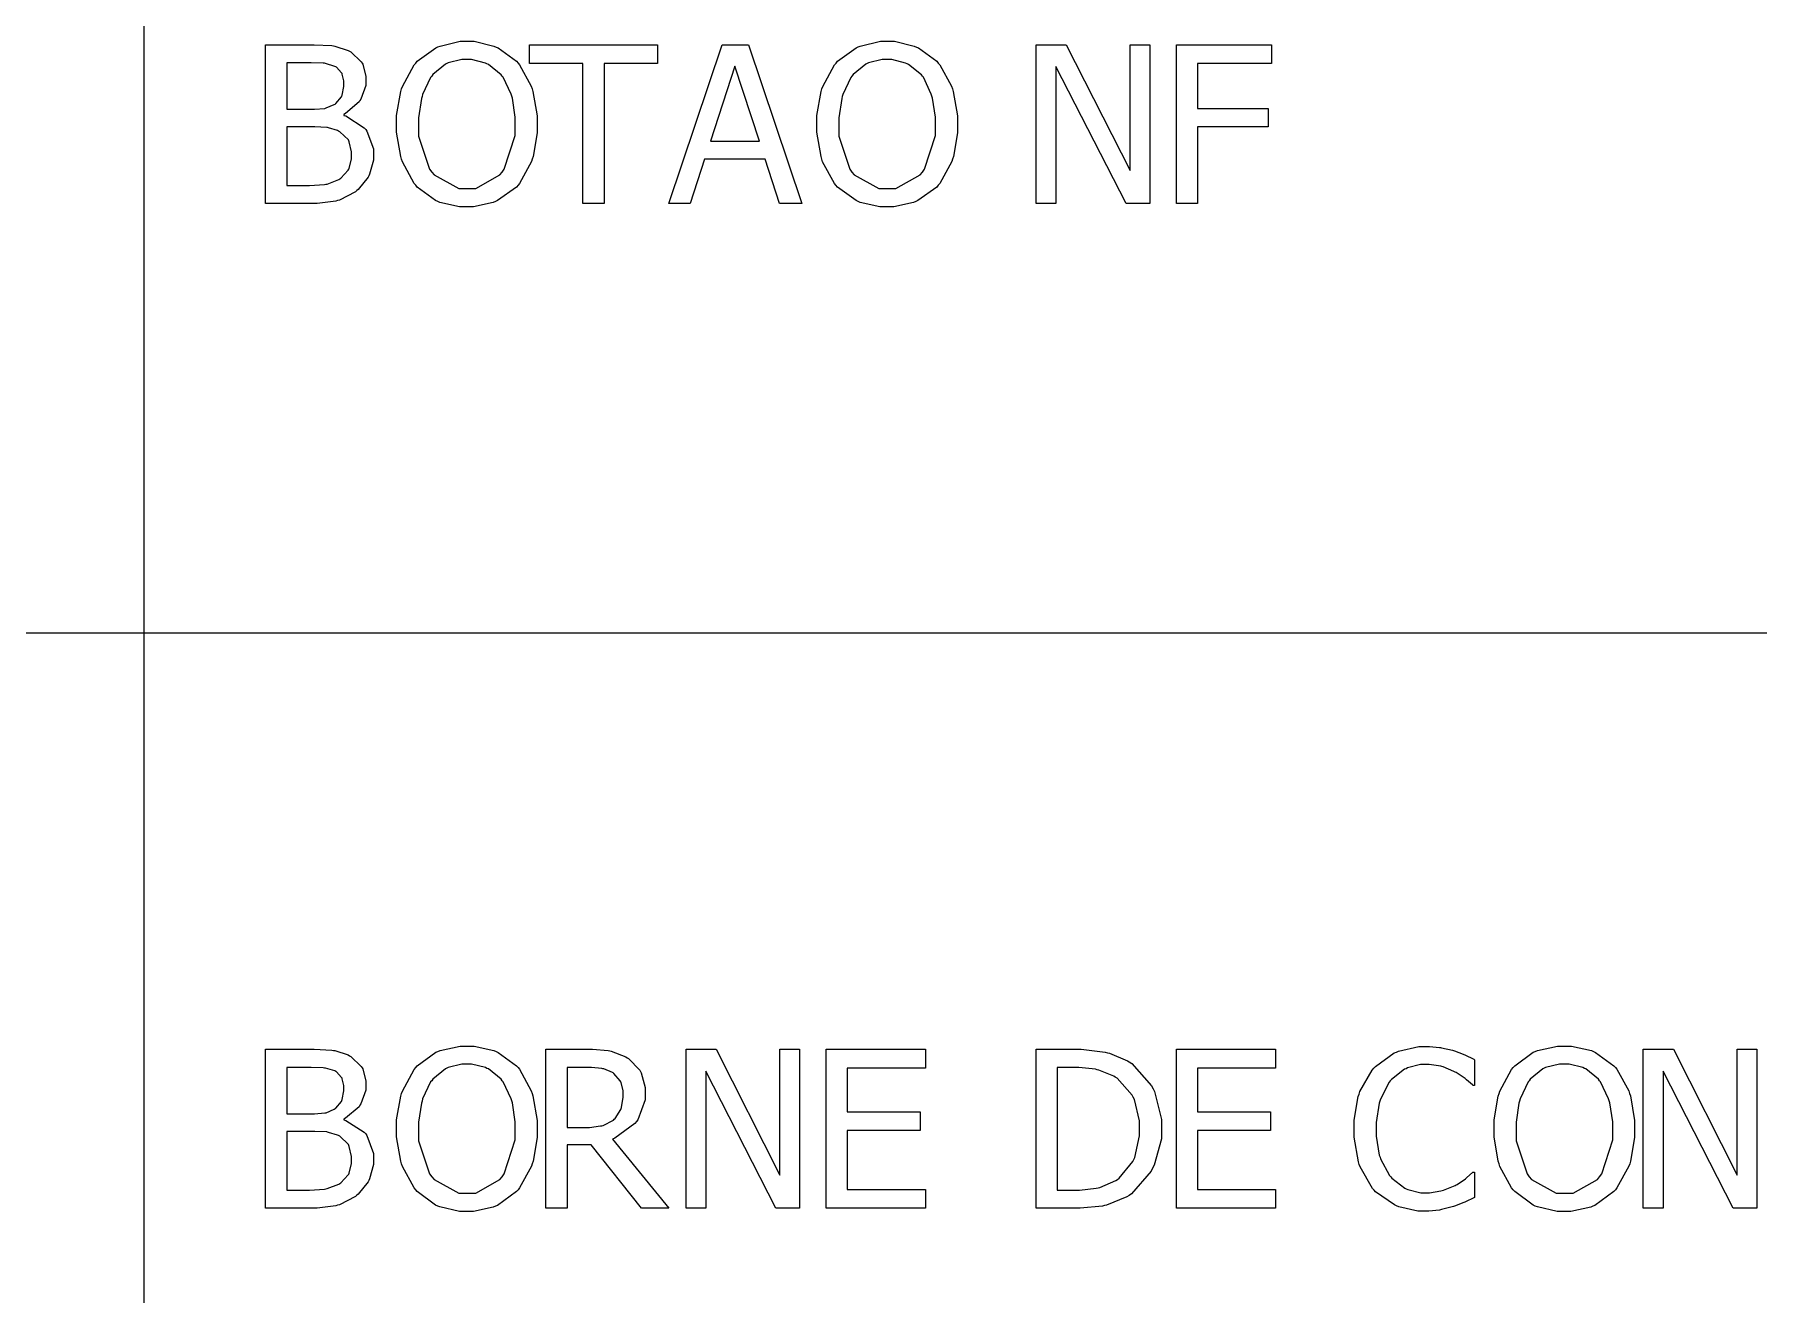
# Model space of a CAD drawing. Header units: millimetres. Extents: x 1974 to 2560, y 1429 to 1567.
# Drawn here: x 2494.989 to 2496.822, y 1524.915 to 1526.255 of the extents above; entities that cross this region are included whole.
import ezdxf

# ---------------------------------------------------------------- set-up
doc = ezdxf.new("R2010")
doc.units = ezdxf.units.MM
doc.layers.add('TEXTO', color=4, linetype='Continuous')

msp = doc.modelspace()

# ---------------------------------------------------------------- linework, layer by layer
at = {"layer": 'TEXTO', "color": 0}
for p, q in [((2495.1048, 1531.9544), (2495.1048, 1515.0586)), ((2495.2345, 1526.0751), (2495.2345, 1526.244)), ((2495.2345, 1526.244), (2495.2794, 1526.244)), ((2495.2794, 1526.244), (2495.2861, 1526.244)), ((2495.2861, 1526.244), (2495.3049, 1526.243)), ((2495.3049, 1526.243), (2495.3065, 1526.2428)), ((2495.3065, 1526.2428), (2495.3079, 1526.2426)), ((2495.3079, 1526.2426), (2495.3222, 1526.238)), ((2495.3222, 1526.238), (2495.3237, 1526.2371)), ((2495.3237, 1526.2371), (2495.3252, 1526.2364)), ((2495.3252, 1526.2364), (2495.3362, 1526.2258)), ((2495.3957, 1526.2265), (2495.4154, 1526.2407)), ((2495.4154, 1526.2407), (2495.4177, 1526.2416)), ((2495.4177, 1526.2416), (2495.42, 1526.2426)), ((2495.42, 1526.2426), (2495.4413, 1526.2476)), ((2495.4413, 1526.2476), (2495.4485, 1526.2476)), ((2495.4485, 1526.2476), (2495.4562, 1526.2476)), ((2495.4562, 1526.2476), (2495.4773, 1526.2426)), ((2495.4773, 1526.2426), (2495.4796, 1526.2415)), ((2495.4796, 1526.2415), (2495.4818, 1526.2406)), ((2495.4818, 1526.2406), (2495.5013, 1526.2264)), ((2495.5153, 1526.224), (2495.5153, 1526.244)), ((2495.5153, 1526.244), (2495.6512, 1526.244)), ((2495.6512, 1526.244), (2495.6512, 1526.224)), ((2495.6633, 1526.0751), (2495.7202, 1526.244)), ((2495.7202, 1526.244), (2495.748, 1526.244)), ((2495.748, 1526.244), (2495.8049, 1526.0751)), ((2495.8427, 1526.2265), (2495.8624, 1526.2407)), ((2495.8624, 1526.2407), (2495.8647, 1526.2416)), ((2495.8647, 1526.2416), (2495.867, 1526.2426)), ((2495.867, 1526.2426), (2495.8883, 1526.2476)), ((2495.8883, 1526.2476), (2495.8955, 1526.2476)), ((2495.8955, 1526.2476), (2495.9033, 1526.2476)), ((2495.9033, 1526.2476), (2495.9242, 1526.2426)), ((2495.9242, 1526.2426), (2495.9266, 1526.2415)), ((2495.9266, 1526.2415), (2495.9289, 1526.2406)), ((2495.9289, 1526.2406), (2495.9483, 1526.2264)), ((2496.0541, 1526.0751), (2496.0541, 1526.244)), ((2496.0541, 1526.244), (2496.0859, 1526.244)), ((2496.0859, 1526.244), (2496.1539, 1526.1103)), ((2496.1539, 1526.1103), (2496.1539, 1526.244)), ((2496.1539, 1526.244), (2496.1749, 1526.244)), ((2496.1749, 1526.244), (2496.1749, 1526.0751)), ((2496.1749, 1526.244), (2496.1749, 1526.244)), ((2496.2032, 1526.0751), (2496.2032, 1526.244)), ((2496.2032, 1526.244), (2496.3043, 1526.244)), ((2496.3043, 1526.244), (2496.3043, 1526.224)), ((2496.3043, 1526.244), (2496.3043, 1526.244)), ((2495.2786, 1526.2248), (2495.2571, 1526.2248)), ((2495.2571, 1526.2248), (2495.2571, 1526.1754)), ((2495.2829, 1526.2248), (2495.2786, 1526.2248)), ((2495.2958, 1526.2242), (2495.2829, 1526.2248)), ((2495.297, 1526.2242), (2495.2958, 1526.2242)), ((2495.2981, 1526.224), (2495.297, 1526.2242)), ((2495.3082, 1526.2209), (2495.2981, 1526.224)), ((2495.3091, 1526.2204), (2495.3082, 1526.2209)), ((2495.3099, 1526.22), (2495.3091, 1526.2204)), ((2495.3153, 1526.2141), (2495.3099, 1526.22)), ((2495.3362, 1526.2258), (2495.337, 1526.2245)), ((2495.337, 1526.2245), (2495.3377, 1526.2232)), ((2495.3377, 1526.2232), (2495.3412, 1526.2102)), ((2495.38, 1526.1996), (2495.3925, 1526.2227)), ((2495.3925, 1526.2227), (2495.3941, 1526.2245)), ((2495.3941, 1526.2245), (2495.3957, 1526.2265)), ((2495.4257, 1526.2232), (2495.4123, 1526.2122)), ((2495.4272, 1526.2239), (2495.4257, 1526.2232)), ((2495.4287, 1526.2247), (2495.4272, 1526.2239)), ((2495.4433, 1526.2281), (2495.4287, 1526.2247)), ((2495.4487, 1526.2281), (2495.4433, 1526.2281)), ((2495.4535, 1526.2281), (2495.4487, 1526.2281)), ((2495.4683, 1526.2245), (2495.4535, 1526.2281)), ((2495.4699, 1526.2238), (2495.4683, 1526.2245)), ((2495.4714, 1526.2231), (2495.4699, 1526.2238)), ((2495.4849, 1526.2121), (2495.4714, 1526.2231)), ((2495.5013, 1526.2264), (2495.503, 1526.2245)), ((2495.503, 1526.2245), (2495.5046, 1526.2227)), ((2495.503, 1526.2245), (2495.503, 1526.2245)), ((2495.5046, 1526.2227), (2495.517, 1526.1998)), ((2495.572, 1526.224), (2495.5153, 1526.224)), ((2495.572, 1526.0751), (2495.572, 1526.224)), ((2495.6512, 1526.224), (2495.5946, 1526.224)), ((2495.5946, 1526.224), (2495.5946, 1526.0751)), ((2495.7335, 1526.2211), (2495.7075, 1526.1414)), ((2495.7596, 1526.1414), (2495.7335, 1526.2211)), ((2495.827, 1526.1996), (2495.8395, 1526.2227)), ((2495.8395, 1526.2227), (2495.8412, 1526.2245)), ((2495.8412, 1526.2245), (2495.8427, 1526.2265)), ((2495.8727, 1526.2232), (2495.8593, 1526.2122)), ((2495.8742, 1526.2239), (2495.8727, 1526.2232)), ((2495.8757, 1526.2247), (2495.8742, 1526.2239)), ((2495.8903, 1526.2281), (2495.8757, 1526.2247)), ((2495.8956, 1526.2281), (2495.8903, 1526.2281)), ((2495.9004, 1526.2281), (2495.8956, 1526.2281)), ((2495.9152, 1526.2245), (2495.9004, 1526.2281)), ((2495.9168, 1526.2238), (2495.9152, 1526.2245)), ((2495.9184, 1526.2231), (2495.9168, 1526.2238)), ((2495.9319, 1526.2121), (2495.9184, 1526.2231)), ((2495.9483, 1526.2264), (2495.9499, 1526.2245)), ((2495.9499, 1526.2245), (2495.9515, 1526.2227)), ((2495.9499, 1526.2245), (2495.9499, 1526.2245)), ((2495.9515, 1526.2227), (2495.964, 1526.1998)), ((2496.1497, 1526.0751), (2496.0751, 1526.2207)), ((2496.0751, 1526.2207), (2496.0751, 1526.0751)), ((2496.3043, 1526.224), (2496.2257, 1526.224)), ((2496.2257, 1526.224), (2496.2257, 1526.1763)), ((2495.3158, 1526.2133), (2495.3153, 1526.2141)), ((2495.316, 1526.2126), (2495.3158, 1526.2133)), ((2495.3178, 1526.2055), (2495.316, 1526.2126)), ((2495.316, 1526.1905), (2495.3178, 1526.1997)), ((2495.3178, 1526.2027), (2495.3178, 1526.2055)), ((2495.3178, 1526.1997), (2495.3178, 1526.2027)), ((2495.3178, 1526.2027), (2495.3178, 1526.2027)), ((2495.3412, 1526.2006), (2495.3358, 1526.1862)), ((2495.3412, 1526.2102), (2495.3412, 1526.2058)), ((2495.3412, 1526.2058), (2495.3412, 1526.2006)), ((2495.3791, 1526.1969), (2495.38, 1526.1996)), ((2495.41, 1526.2092), (2495.4014, 1526.1912)), ((2495.4111, 1526.2107), (2495.41, 1526.2092)), ((2495.4123, 1526.2122), (2495.4111, 1526.2107)), ((2495.486, 1526.2107), (2495.4849, 1526.2121)), ((2495.487, 1526.2093), (2495.486, 1526.2107)), ((2495.4956, 1526.1914), (2495.487, 1526.2093)), ((2495.517, 1526.1998), (2495.518, 1526.197)), ((2495.518, 1526.197), (2495.5188, 1526.1943)), ((2495.8262, 1526.1969), (2495.827, 1526.1996)), ((2495.8569, 1526.2092), (2495.8483, 1526.1912)), ((2495.8581, 1526.2107), (2495.8569, 1526.2092)), ((2495.8593, 1526.2122), (2495.8581, 1526.2107)), ((2495.933, 1526.2107), (2495.9319, 1526.2121)), ((2495.9341, 1526.2093), (2495.933, 1526.2107)), ((2495.9425, 1526.1914), (2495.9341, 1526.2093)), ((2495.964, 1526.1998), (2495.965, 1526.197)), ((2495.965, 1526.197), (2495.9658, 1526.1943)), ((2495.2989, 1526.1767), (2495.3075, 1526.1804)), ((2495.3075, 1526.1804), (2495.3084, 1526.1809)), ((2495.3084, 1526.1809), (2495.3091, 1526.1814)), ((2495.3091, 1526.1814), (2495.3153, 1526.1886)), ((2495.3153, 1526.1886), (2495.3156, 1526.1895)), ((2495.3156, 1526.1895), (2495.316, 1526.1905)), ((2495.3338, 1526.1831), (2495.3194, 1526.1707)), ((2495.3348, 1526.1845), (2495.3338, 1526.1831)), ((2495.3358, 1526.1862), (2495.3348, 1526.1845)), ((2495.3738, 1526.1688), (2495.3782, 1526.1943)), ((2495.3782, 1526.1943), (2495.3791, 1526.1969)), ((2495.4002, 1526.1868), (2495.3972, 1526.1664)), ((2495.4008, 1526.189), (2495.4002, 1526.1868)), ((2495.4014, 1526.1912), (2495.4008, 1526.189)), ((2495.4963, 1526.1893), (2495.4956, 1526.1914)), ((2495.4969, 1526.1871), (2495.4963, 1526.1893)), ((2495.4999, 1526.1669), (2495.4969, 1526.1871)), ((2495.5188, 1526.1943), (2495.5232, 1526.1682)), ((2495.8209, 1526.1688), (2495.8253, 1526.1943)), ((2495.8253, 1526.1943), (2495.8262, 1526.1969)), ((2495.8472, 1526.1868), (2495.8443, 1526.1664)), ((2495.8478, 1526.189), (2495.8472, 1526.1868)), ((2495.8483, 1526.1912), (2495.8478, 1526.189)), ((2495.9432, 1526.1893), (2495.9425, 1526.1914)), ((2495.9438, 1526.1871), (2495.9432, 1526.1893)), ((2495.9469, 1526.1669), (2495.9438, 1526.1871)), ((2495.9658, 1526.1943), (2495.9703, 1526.1682)), ((2495.2571, 1526.1754), (2495.2825, 1526.1754)), ((2495.2825, 1526.1754), (2495.2865, 1526.1754)), ((2495.2865, 1526.1754), (2495.2973, 1526.1763)), ((2495.2973, 1526.1763), (2495.2981, 1526.1764)), ((2495.2981, 1526.1764), (2495.2989, 1526.1767)), ((2495.3194, 1526.1707), (2495.3175, 1526.1698)), ((2495.3175, 1526.1698), (2495.3175, 1526.1688)), ((2495.3175, 1526.1688), (2495.3199, 1526.1682)), ((2495.3199, 1526.1682), (2495.3394, 1526.1557)), ((2495.3738, 1526.1594), (2495.3738, 1526.1688)), ((2495.3972, 1526.1664), (2495.3972, 1526.1594)), ((2495.4999, 1526.1594), (2495.4999, 1526.1669)), ((2495.5232, 1526.1682), (2495.5232, 1526.1594)), ((2495.8209, 1526.1594), (2495.8209, 1526.1688)), ((2495.8443, 1526.1664), (2495.8443, 1526.1594)), ((2495.9469, 1526.1594), (2495.9469, 1526.1669)), ((2495.9703, 1526.1682), (2495.9703, 1526.1594)), ((2496.2257, 1526.1763), (2496.3009, 1526.1763)), ((2496.3009, 1526.1763), (2496.3009, 1526.1565)), ((2495.2825, 1526.1567), (2495.2571, 1526.1567)), ((2495.2571, 1526.1567), (2495.2571, 1526.0942)), ((2495.2868, 1526.1567), (2495.2825, 1526.1567)), ((2495.2994, 1526.156), (2495.2868, 1526.1567)), ((2495.3004, 1526.1559), (2495.2994, 1526.156)), ((2495.3014, 1526.1557), (2495.3004, 1526.1559)), ((2495.311, 1526.1527), (2495.3014, 1526.1557)), ((2495.3121, 1526.1522), (2495.311, 1526.1527)), ((2495.3134, 1526.1515), (2495.3121, 1526.1522)), ((2495.3225, 1526.1427), (2495.3134, 1526.1515)), ((2495.323, 1526.1417), (2495.3225, 1526.1427)), ((2495.3394, 1526.1557), (2495.3409, 1526.1539)), ((2495.3409, 1526.1539), (2495.3422, 1526.1522)), ((2495.3422, 1526.1522), (2495.3491, 1526.1333)), ((2495.3738, 1526.1509), (2495.3738, 1526.1594)), ((2495.3782, 1526.1251), (2495.3738, 1526.1509)), ((2495.3972, 1526.1594), (2495.3972, 1526.1467)), ((2495.3972, 1526.1467), (2495.4089, 1526.1116)), ((2495.4882, 1526.1116), (2495.4999, 1526.1475)), ((2495.4999, 1526.1475), (2495.4999, 1526.1594)), ((2495.4999, 1526.1594), (2495.4999, 1526.1594)), ((2495.5232, 1526.1503), (2495.5189, 1526.1252)), ((2495.5232, 1526.1594), (2495.5232, 1526.1503)), ((2495.8209, 1526.1509), (2495.8209, 1526.1594)), ((2495.8252, 1526.1251), (2495.8209, 1526.1509)), ((2495.8443, 1526.1594), (2495.8443, 1526.1467)), ((2495.8443, 1526.1467), (2495.8558, 1526.1116)), ((2495.9353, 1526.1116), (2495.9469, 1526.1475)), ((2495.9469, 1526.1475), (2495.9469, 1526.1594)), ((2495.9469, 1526.1594), (2495.9469, 1526.1594)), ((2495.9703, 1526.1503), (2495.966, 1526.1252)), ((2495.9703, 1526.1594), (2495.9703, 1526.1503)), ((2496.3009, 1526.1565), (2496.2257, 1526.1565)), ((2496.2257, 1526.1565), (2496.2257, 1526.0751)), ((2495.3234, 1526.1407), (2495.323, 1526.1417)), ((2495.3258, 1526.13), (2495.3234, 1526.1407)), ((2495.3258, 1526.126), (2495.3258, 1526.13)), ((2495.3258, 1526.1226), (2495.3258, 1526.126)), ((2495.3258, 1526.126), (2495.3258, 1526.126)), ((2495.3491, 1526.1333), (2495.3491, 1526.127)), ((2495.3491, 1526.127), (2495.3491, 1526.1214)), ((2495.3491, 1526.127), (2495.3491, 1526.127)), ((2495.3791, 1526.1223), (2495.3782, 1526.1251)), ((2495.5189, 1526.1252), (2495.518, 1526.1224)), ((2495.7075, 1526.1414), (2495.7596, 1526.1414)), ((2495.7075, 1526.1414), (2495.7075, 1526.1414)), ((2495.826, 1526.1223), (2495.8252, 1526.1251)), ((2495.966, 1526.1252), (2495.9651, 1526.1224)), ((2495.3145, 1526.1022), (2495.3222, 1526.1106)), ((2495.3222, 1526.1106), (2495.3228, 1526.1115)), ((2495.3228, 1526.1115), (2495.3233, 1526.1124)), ((2495.3233, 1526.1124), (2495.3258, 1526.1226)), ((2495.3451, 1526.1063), (2495.3443, 1526.1046)), ((2495.3491, 1526.1214), (2495.3451, 1526.1063)), ((2495.38, 1526.1196), (2495.3791, 1526.1223)), ((2495.3924, 1526.0965), (2495.38, 1526.1196)), ((2495.4089, 1526.1116), (2495.4112, 1526.1086)), ((2495.4112, 1526.1086), (2495.4136, 1526.1057)), ((2495.4136, 1526.1057), (2495.4398, 1526.091)), ((2495.458, 1526.091), (2495.4837, 1526.1057)), ((2495.4837, 1526.1057), (2495.486, 1526.1086)), ((2495.486, 1526.1086), (2495.4882, 1526.1116)), ((2495.5171, 1526.1197), (2495.5046, 1526.0965)), ((2495.518, 1526.1224), (2495.5171, 1526.1197)), ((2495.7013, 1526.1223), (2495.6859, 1526.0751)), ((2495.7658, 1526.1223), (2495.7013, 1526.1223)), ((2495.7811, 1526.0751), (2495.7658, 1526.1223)), ((2495.8269, 1526.1196), (2495.826, 1526.1223)), ((2495.8394, 1526.0965), (2495.8269, 1526.1196)), ((2495.8558, 1526.1116), (2495.8581, 1526.1086)), ((2495.8581, 1526.1086), (2495.8605, 1526.1057)), ((2495.8605, 1526.1057), (2495.8868, 1526.091)), ((2495.9049, 1526.091), (2495.9307, 1526.1057)), ((2495.9307, 1526.1057), (2495.933, 1526.1086)), ((2495.933, 1526.1086), (2495.9353, 1526.1116)), ((2495.9642, 1526.1197), (2495.9516, 1526.0965)), ((2495.9651, 1526.1224), (2495.9642, 1526.1197)), ((2495.2571, 1526.0942), (2495.2753, 1526.0942)), ((2495.2753, 1526.0942), (2495.2811, 1526.0942)), ((2495.2811, 1526.0942), (2495.297, 1526.0954)), ((2495.297, 1526.0954), (2495.2985, 1526.0956)), ((2495.2985, 1526.0956), (2495.2999, 1526.0959)), ((2495.2999, 1526.0959), (2495.3123, 1526.1008)), ((2495.3123, 1526.1008), (2495.3135, 1526.1014)), ((2495.3299, 1526.0876), (2495.3129, 1526.0787)), ((2495.3135, 1526.1014), (2495.3145, 1526.1022)), ((2495.3316, 1526.0889), (2495.3299, 1526.0876)), ((2495.3328, 1526.0899), (2495.3316, 1526.0889)), ((2495.3435, 1526.1031), (2495.3328, 1526.0899)), ((2495.3443, 1526.1046), (2495.3435, 1526.1031)), ((2495.3941, 1526.0946), (2495.3924, 1526.0965)), ((2495.3957, 1526.0927), (2495.3941, 1526.0946)), ((2495.4153, 1526.0784), (2495.3957, 1526.0927)), ((2495.4398, 1526.091), (2495.4487, 1526.091)), ((2495.4487, 1526.091), (2495.458, 1526.091)), ((2495.5013, 1526.0926), (2495.4811, 1526.0782)), ((2495.503, 1526.0946), (2495.5013, 1526.0926)), ((2495.5046, 1526.0965), (2495.503, 1526.0946)), ((2495.8411, 1526.0946), (2495.8394, 1526.0965)), ((2495.8427, 1526.0927), (2495.8411, 1526.0946)), ((2495.8624, 1526.0784), (2495.8427, 1526.0927)), ((2495.8868, 1526.091), (2495.8956, 1526.091)), ((2495.8956, 1526.091), (2495.9049, 1526.091)), ((2495.9482, 1526.0926), (2495.9281, 1526.0782)), ((2495.9499, 1526.0946), (2495.9482, 1526.0926)), ((2495.9516, 1526.0965), (2495.9499, 1526.0946)), ((2495.283, 1526.0751), (2495.2345, 1526.0751)), ((2495.2894, 1526.0751), (2495.283, 1526.0751)), ((2495.3092, 1526.0777), (2495.2894, 1526.0751)), ((2495.311, 1526.0782), (2495.3092, 1526.0777)), ((2495.3129, 1526.0787), (2495.311, 1526.0782)), ((2495.4176, 1526.0774), (2495.4153, 1526.0784)), ((2495.4198, 1526.0764), (2495.4176, 1526.0774)), ((2495.4407, 1526.0716), (2495.4198, 1526.0764)), ((2495.4485, 1526.0716), (2495.4407, 1526.0716)), ((2495.4554, 1526.0716), (2495.4485, 1526.0716)), ((2495.4765, 1526.0763), (2495.4554, 1526.0716)), ((2495.4788, 1526.0772), (2495.4765, 1526.0763)), ((2495.4811, 1526.0782), (2495.4788, 1526.0772)), ((2495.5946, 1526.0751), (2495.572, 1526.0751)), ((2495.5946, 1526.0751), (2495.5946, 1526.0751)), ((2495.6859, 1526.0751), (2495.6633, 1526.0751)), ((2495.6859, 1526.0751), (2495.6859, 1526.0751)), ((2495.8049, 1526.0751), (2495.7811, 1526.0751)), ((2495.8647, 1526.0774), (2495.8624, 1526.0784)), ((2495.8669, 1526.0764), (2495.8647, 1526.0774)), ((2495.8878, 1526.0716), (2495.8669, 1526.0764)), ((2495.8955, 1526.0716), (2495.8878, 1526.0716)), ((2495.9025, 1526.0716), (2495.8955, 1526.0716)), ((2495.9235, 1526.0763), (2495.9025, 1526.0716)), ((2495.9259, 1526.0772), (2495.9235, 1526.0763)), ((2495.9281, 1526.0782), (2495.9259, 1526.0772)), ((2496.0751, 1526.0751), (2496.0541, 1526.0751)), ((2496.1749, 1526.0751), (2496.1497, 1526.0751)), ((2496.2257, 1526.0751), (2496.2032, 1526.0751)), ((2507.7976, 1525.6185), (2478.9131, 1525.6185)), ((2495.2345, 1525.0071), (2495.2345, 1525.1761)), ((2495.2345, 1525.1761), (2495.2794, 1525.1761)), ((2495.2794, 1525.1761), (2495.2861, 1525.1761)), ((2495.2861, 1525.1761), (2495.3049, 1525.1751)), ((2495.3049, 1525.1751), (2495.3065, 1525.1748)), ((2495.3065, 1525.1748), (2495.3079, 1525.1746)), ((2495.3079, 1525.1746), (2495.3222, 1525.17)), ((2495.3222, 1525.17), (2495.3237, 1525.1692)), ((2495.3957, 1525.1586), (2495.4154, 1525.1728)), ((2495.4154, 1525.1728), (2495.4177, 1525.1737)), ((2495.4177, 1525.1737), (2495.42, 1525.1747)), ((2495.42, 1525.1747), (2495.4413, 1525.1795)), ((2495.4413, 1525.1795), (2495.4485, 1525.1795)), ((2495.4485, 1525.1795), (2495.4562, 1525.1795)), ((2495.4562, 1525.1795), (2495.4773, 1525.1746)), ((2495.4773, 1525.1746), (2495.4796, 1525.1735)), ((2495.4796, 1525.1735), (2495.4818, 1525.1725)), ((2495.4818, 1525.1725), (2495.5013, 1525.1585)), ((2495.5326, 1525.0071), (2495.5326, 1525.1761)), ((2495.5326, 1525.1761), (2495.5761, 1525.1761)), ((2495.5761, 1525.1761), (2495.5822, 1525.1761)), ((2495.5822, 1525.1761), (2495.5988, 1525.1747)), ((2495.5988, 1525.1747), (2495.6005, 1525.1744)), ((2495.6005, 1525.1744), (2495.602, 1525.1742)), ((2495.602, 1525.1742), (2495.6176, 1525.168)), ((2495.6816, 1525.0071), (2495.6816, 1525.1761)), ((2495.6816, 1525.1761), (2495.7135, 1525.1761)), ((2495.7135, 1525.1761), (2495.7814, 1525.0422)), ((2495.7814, 1525.0422), (2495.7814, 1525.1761)), ((2495.7814, 1525.1761), (2495.8024, 1525.1761)), ((2495.8024, 1525.1761), (2495.8024, 1525.0071)), ((2495.8024, 1525.1761), (2495.8024, 1525.1761)), ((2495.8306, 1525.0071), (2495.8306, 1525.1761)), ((2495.8306, 1525.1761), (2495.9363, 1525.1761)), ((2495.9363, 1525.1761), (2495.9363, 1525.1561)), ((2496.0541, 1525.0071), (2496.0541, 1525.1761)), ((2496.0541, 1525.1761), (2496.0926, 1525.1761)), ((2496.0926, 1525.1761), (2496.1019, 1525.1761)), ((2496.1019, 1525.1761), (2496.1275, 1525.173)), ((2496.1275, 1525.173), (2496.1299, 1525.1724)), ((2496.1299, 1525.1724), (2496.1321, 1525.1718)), ((2496.1321, 1525.1718), (2496.1513, 1525.1637)), ((2496.2032, 1525.0071), (2496.2032, 1525.1761)), ((2496.2032, 1525.1761), (2496.3087, 1525.1761)), ((2496.3087, 1525.1761), (2496.3087, 1525.1561)), ((2496.4149, 1525.1578), (2496.4349, 1525.1721)), ((2496.4349, 1525.1721), (2496.4372, 1525.1731)), ((2496.4372, 1525.1731), (2496.4395, 1525.1742)), ((2496.4395, 1525.1742), (2496.461, 1525.179)), ((2496.461, 1525.179), (2496.4681, 1525.179)), ((2496.4681, 1525.179), (2496.4722, 1525.179)), ((2496.4722, 1525.179), (2496.4829, 1525.178)), ((2496.4829, 1525.178), (2496.4841, 1525.1778)), ((2496.4841, 1525.1778), (2496.4853, 1525.1775)), ((2496.4853, 1525.1775), (2496.4968, 1525.1751)), ((2496.4968, 1525.1751), (2496.4979, 1525.1747)), ((2496.4979, 1525.1747), (2496.4988, 1525.1744)), ((2496.4988, 1525.1744), (2496.5081, 1525.1709)), ((2496.5081, 1525.1709), (2496.509, 1525.1704)), ((2496.509, 1525.1704), (2496.51, 1525.17)), ((2496.51, 1525.17), (2496.5194, 1525.1654)), ((2496.563, 1525.1586), (2496.5827, 1525.1728)), ((2496.5827, 1525.1728), (2496.5849, 1525.1737)), ((2496.5849, 1525.1737), (2496.5872, 1525.1747)), ((2496.5872, 1525.1747), (2496.6086, 1525.1795)), ((2496.6086, 1525.1795), (2496.6158, 1525.1795)), ((2496.6158, 1525.1795), (2496.6235, 1525.1795)), ((2496.6235, 1525.1795), (2496.6446, 1525.1746)), ((2496.6446, 1525.1746), (2496.6469, 1525.1735)), ((2496.6469, 1525.1735), (2496.6491, 1525.1725)), ((2496.6491, 1525.1725), (2496.6686, 1525.1585)), ((2496.6998, 1525.0071), (2496.6998, 1525.1761)), ((2496.6998, 1525.1761), (2496.7318, 1525.1761)), ((2496.7318, 1525.1761), (2496.7997, 1525.0422)), ((2496.7997, 1525.0422), (2496.7997, 1525.1761)), ((2496.7997, 1525.1761), (2496.8206, 1525.1761)), ((2496.8206, 1525.1761), (2496.8206, 1525.0071)), ((2496.8206, 1525.1761), (2496.8206, 1525.1761)), ((2495.2786, 1525.1568), (2495.2571, 1525.1568)), ((2495.2571, 1525.1568), (2495.2571, 1525.1074)), ((2495.2829, 1525.1568), (2495.2786, 1525.1568)), ((2495.2958, 1525.1564), (2495.2829, 1525.1568)), ((2495.297, 1525.1561), (2495.2958, 1525.1564)), ((2495.2981, 1525.1561), (2495.297, 1525.1561)), ((2495.3082, 1525.153), (2495.2981, 1525.1561)), ((2495.3091, 1525.1524), (2495.3082, 1525.153)), ((2495.3099, 1525.1521), (2495.3091, 1525.1524)), ((2495.3153, 1525.1461), (2495.3099, 1525.1521)), ((2495.3237, 1525.1692), (2495.3252, 1525.1685)), ((2495.3252, 1525.1685), (2495.3362, 1525.1578)), ((2495.3362, 1525.1578), (2495.337, 1525.1564)), ((2495.337, 1525.1564), (2495.3377, 1525.1552)), ((2495.3377, 1525.1552), (2495.3412, 1525.1423)), ((2495.38, 1525.1316), (2495.3925, 1525.1547)), ((2495.3925, 1525.1547), (2495.3941, 1525.1566)), ((2495.3941, 1525.1566), (2495.3957, 1525.1586)), ((2495.4257, 1525.1552), (2495.4123, 1525.1442)), ((2495.4272, 1525.1559), (2495.4257, 1525.1552)), ((2495.4287, 1525.1566), (2495.4272, 1525.1559)), ((2495.4433, 1525.1601), (2495.4287, 1525.1566)), ((2495.4487, 1525.1601), (2495.4433, 1525.1601)), ((2495.4535, 1525.1601), (2495.4487, 1525.1601)), ((2495.4683, 1525.1566), (2495.4535, 1525.1601)), ((2495.4699, 1525.1557), (2495.4683, 1525.1566)), ((2495.4714, 1525.1551), (2495.4699, 1525.1557)), ((2495.4849, 1525.1441), (2495.4714, 1525.1551)), ((2495.5013, 1525.1585), (2495.503, 1525.1566)), ((2495.503, 1525.1566), (2495.5046, 1525.1548)), ((2495.503, 1525.1566), (2495.503, 1525.1566)), ((2495.5046, 1525.1548), (2495.517, 1525.1319)), ((2495.5773, 1525.1567), (2495.5551, 1525.1567)), ((2495.5551, 1525.1567), (2495.5551, 1525.093)), ((2495.5809, 1525.1567), (2495.5773, 1525.1567)), ((2495.5919, 1525.1556), (2495.5809, 1525.1567)), ((2495.593, 1525.1554), (2495.5919, 1525.1556)), ((2495.5941, 1525.1553), (2495.593, 1525.1554)), ((2495.6033, 1525.1515), (2495.5941, 1525.1553)), ((2495.6176, 1525.168), (2495.6191, 1525.167)), ((2495.6191, 1525.167), (2495.6205, 1525.1661)), ((2495.6205, 1525.1661), (2495.6323, 1525.154)), ((2495.6323, 1525.154), (2495.6332, 1525.1524)), ((2495.6332, 1525.1524), (2495.634, 1525.151)), ((2495.7772, 1525.0071), (2495.7025, 1525.1528)), ((2495.7025, 1525.1528), (2495.7025, 1525.0071)), ((2495.9363, 1525.1561), (2495.8531, 1525.1561)), ((2495.8531, 1525.1561), (2495.8531, 1525.1097)), ((2496.0936, 1525.1567), (2496.0765, 1525.1567)), ((2496.0765, 1525.1567), (2496.0765, 1525.0263)), ((2496.0995, 1525.1567), (2496.0936, 1525.1567)), ((2496.1173, 1525.1548), (2496.0995, 1525.1567)), ((2496.119, 1525.1543), (2496.1173, 1525.1548)), ((2496.1206, 1525.1539), (2496.119, 1525.1543)), ((2496.1367, 1525.1475), (2496.1206, 1525.1539)), ((2496.1513, 1525.1637), (2496.153, 1525.1626)), ((2496.153, 1525.1626), (2496.1557, 1525.1609)), ((2496.1557, 1525.1609), (2496.1768, 1525.137)), ((2496.3087, 1525.1561), (2496.2255, 1525.1561)), ((2496.2255, 1525.1561), (2496.2255, 1525.1097)), ((2496.3984, 1525.131), (2496.4115, 1525.1539)), ((2496.4115, 1525.1539), (2496.4132, 1525.1559)), ((2496.4132, 1525.1559), (2496.4149, 1525.1578)), ((2496.4459, 1525.1548), (2496.4318, 1525.1439)), ((2496.4475, 1525.1554), (2496.4459, 1525.1548)), ((2496.4491, 1525.1562), (2496.4475, 1525.1554)), ((2496.4629, 1525.1599), (2496.4491, 1525.1562)), ((2496.468, 1525.1599), (2496.4629, 1525.1599)), ((2496.4721, 1525.1599), (2496.468, 1525.1599)), ((2496.4843, 1525.158), (2496.4721, 1525.1599)), ((2496.4855, 1525.1576), (2496.4843, 1525.158)), ((2496.4868, 1525.1573), (2496.4855, 1525.1576)), ((2496.4984, 1525.1524), (2496.4868, 1525.1573)), ((2496.4996, 1525.1518), (2496.4984, 1525.1524)), ((2496.5007, 1525.1513), (2496.4996, 1525.1518)), ((2496.5194, 1525.1654), (2496.5204, 1525.1648)), ((2496.5204, 1525.1648), (2496.5204, 1525.1377)), ((2496.5473, 1525.1316), (2496.5597, 1525.1547)), ((2496.5597, 1525.1547), (2496.5614, 1525.1566)), ((2496.5614, 1525.1566), (2496.563, 1525.1586)), ((2496.593, 1525.1552), (2496.5796, 1525.1442)), ((2496.5945, 1525.1559), (2496.593, 1525.1552)), ((2496.5959, 1525.1566), (2496.5945, 1525.1559)), ((2496.6105, 1525.1601), (2496.5959, 1525.1566)), ((2496.6159, 1525.1601), (2496.6105, 1525.1601)), ((2496.6208, 1525.1601), (2496.6159, 1525.1601)), ((2496.6356, 1525.1566), (2496.6208, 1525.1601)), ((2496.6372, 1525.1557), (2496.6356, 1525.1566)), ((2496.6387, 1525.1551), (2496.6372, 1525.1557)), ((2496.6521, 1525.1441), (2496.6387, 1525.1551)), ((2496.6686, 1525.1585), (2496.6703, 1525.1566)), ((2496.6703, 1525.1566), (2496.6718, 1525.1548)), ((2496.6703, 1525.1566), (2496.6703, 1525.1566)), ((2496.6718, 1525.1548), (2496.6843, 1525.1319)), ((2496.7955, 1525.0071), (2496.7208, 1525.1528)), ((2496.7208, 1525.1528), (2496.7208, 1525.0071)), ((2495.3158, 1525.1452), (2495.3153, 1525.1461)), ((2495.316, 1525.1446), (2495.3158, 1525.1452)), ((2495.3178, 1525.1374), (2495.316, 1525.1446)), ((2495.3178, 1525.1347), (2495.3178, 1525.1374)), ((2495.3178, 1525.1317), (2495.3178, 1525.1347)), ((2495.3178, 1525.1347), (2495.3178, 1525.1347)), ((2495.3412, 1525.1423), (2495.3412, 1525.1379)), ((2495.3412, 1525.1379), (2495.3412, 1525.1326)), ((2495.41, 1525.1413), (2495.4014, 1525.1233)), ((2495.4111, 1525.1426), (2495.41, 1525.1413)), ((2495.4123, 1525.1442), (2495.4111, 1525.1426)), ((2495.486, 1525.1426), (2495.4849, 1525.1441)), ((2495.487, 1525.1413), (2495.486, 1525.1426)), ((2495.4956, 1525.1235), (2495.487, 1525.1413)), ((2495.6042, 1525.1509), (2495.6033, 1525.1515)), ((2495.605, 1525.1503), (2495.6042, 1525.1509)), ((2495.6117, 1525.1426), (2495.605, 1525.1503)), ((2495.6122, 1525.1416), (2495.6117, 1525.1426)), ((2495.6126, 1525.1406), (2495.6122, 1525.1416)), ((2495.6148, 1525.1318), (2495.6126, 1525.1406)), ((2495.634, 1525.151), (2495.6383, 1525.1354)), ((2495.6383, 1525.1354), (2495.6383, 1525.1302)), ((2496.1382, 1525.1465), (2496.1367, 1525.1475)), ((2496.1403, 1525.1452), (2496.1382, 1525.1465)), ((2496.1563, 1525.1273), (2496.1403, 1525.1452)), ((2496.1768, 1525.137), (2496.1783, 1525.134)), ((2496.1783, 1525.134), (2496.1798, 1525.1311)), ((2496.4294, 1525.141), (2496.4201, 1525.123)), ((2496.4306, 1525.1425), (2496.4294, 1525.141)), ((2496.4318, 1525.1439), (2496.4306, 1525.1425)), ((2496.5102, 1525.1449), (2496.5007, 1525.1513)), ((2496.5109, 1525.1442), (2496.5102, 1525.1449)), ((2496.5117, 1525.1436), (2496.5109, 1525.1442)), ((2496.5181, 1525.1382), (2496.5117, 1525.1436)), ((2496.5186, 1525.1377), (2496.5181, 1525.1382)), ((2496.5204, 1525.1377), (2496.5186, 1525.1377)), ((2496.5772, 1525.1413), (2496.5687, 1525.1233)), ((2496.5784, 1525.1426), (2496.5772, 1525.1413)), ((2496.5796, 1525.1442), (2496.5784, 1525.1426)), ((2496.6533, 1525.1426), (2496.6521, 1525.1441)), ((2496.6544, 1525.1413), (2496.6533, 1525.1426)), ((2496.6629, 1525.1235), (2496.6544, 1525.1413)), ((2495.3091, 1525.1135), (2495.3153, 1525.1206)), ((2495.3153, 1525.1206), (2495.3156, 1525.1215)), ((2495.3156, 1525.1215), (2495.316, 1525.1225)), ((2495.316, 1525.1225), (2495.3178, 1525.1317)), ((2495.3338, 1525.115), (2495.3194, 1525.1028)), ((2495.3348, 1525.1166), (2495.3338, 1525.115)), ((2495.3358, 1525.1182), (2495.3348, 1525.1166)), ((2495.3412, 1525.1326), (2495.3358, 1525.1182)), ((2495.3738, 1525.1009), (2495.3782, 1525.1263)), ((2495.3782, 1525.1263), (2495.3791, 1525.1289)), ((2495.3791, 1525.1289), (2495.38, 1525.1316)), ((2495.4002, 1525.1189), (2495.3972, 1525.0984)), ((2495.4008, 1525.121), (2495.4002, 1525.1189)), ((2495.4014, 1525.1233), (2495.4008, 1525.121)), ((2495.4963, 1525.1212), (2495.4956, 1525.1235)), ((2495.4969, 1525.1191), (2495.4963, 1525.1212)), ((2495.4999, 1525.099), (2495.4969, 1525.1191)), ((2495.517, 1525.1319), (2495.518, 1525.129)), ((2495.518, 1525.129), (2495.5188, 1525.1264)), ((2495.5188, 1525.1264), (2495.5232, 1525.1002)), ((2495.6129, 1525.1142), (2495.6148, 1525.125)), ((2495.6148, 1525.1285), (2495.6148, 1525.1318)), ((2495.6148, 1525.125), (2495.6148, 1525.1285)), ((2495.6148, 1525.1285), (2495.6148, 1525.1285)), ((2495.6383, 1525.1224), (2495.6305, 1525.1012)), ((2495.6383, 1525.1302), (2495.6383, 1525.1224)), ((2496.1573, 1525.125), (2496.1563, 1525.1273)), ((2496.1585, 1525.1228), (2496.1573, 1525.125)), ((2496.1638, 1525.1), (2496.1585, 1525.1228)), ((2496.1798, 1525.1311), (2496.1872, 1525.1013)), ((2496.3921, 1525.1007), (2496.3965, 1525.1258)), ((2496.3965, 1525.1258), (2496.3975, 1525.1284)), ((2496.3975, 1525.1284), (2496.3984, 1525.131)), ((2496.4188, 1525.1186), (2496.4155, 1525.0982)), ((2496.4195, 1525.1207), (2496.4188, 1525.1186)), ((2496.4201, 1525.123), (2496.4195, 1525.1207)), ((2496.5411, 1525.1009), (2496.5455, 1525.1263)), ((2496.5455, 1525.1263), (2496.5464, 1525.1289)), ((2496.5464, 1525.1289), (2496.5473, 1525.1316)), ((2496.5674, 1525.1189), (2496.5645, 1525.0984)), ((2496.5681, 1525.121), (2496.5674, 1525.1189)), ((2496.5687, 1525.1233), (2496.5681, 1525.121)), ((2496.6636, 1525.1212), (2496.6629, 1525.1235)), ((2496.6641, 1525.1191), (2496.6636, 1525.1212)), ((2496.6672, 1525.099), (2496.6641, 1525.1191)), ((2496.6843, 1525.1319), (2496.6852, 1525.129)), ((2496.6852, 1525.129), (2496.6861, 1525.1264)), ((2496.6861, 1525.1264), (2496.6905, 1525.1002)), ((2495.2571, 1525.1074), (2495.2825, 1525.1074)), ((2495.2825, 1525.1074), (2495.2865, 1525.1074)), ((2495.2865, 1525.1074), (2495.2973, 1525.1083)), ((2495.2973, 1525.1083), (2495.2981, 1525.1084)), ((2495.2981, 1525.1084), (2495.2989, 1525.1086)), ((2495.2989, 1525.1086), (2495.3075, 1525.1124)), ((2495.3075, 1525.1124), (2495.3084, 1525.113)), ((2495.3084, 1525.113), (2495.3091, 1525.1135)), ((2495.3194, 1525.1028), (2495.3175, 1525.1018)), ((2495.3175, 1525.1018), (2495.3175, 1525.1009)), ((2495.3175, 1525.1009), (2495.3199, 1525.1002)), ((2495.3199, 1525.1002), (2495.3394, 1525.0879)), ((2495.3738, 1525.0915), (2495.3738, 1525.1009)), ((2495.3972, 1525.0984), (2495.3972, 1525.0915)), ((2495.4999, 1525.0915), (2495.4999, 1525.099)), ((2495.5232, 1525.1002), (2495.5232, 1525.0915)), ((2495.5934, 1525.0949), (2495.6043, 1525.1008)), ((2495.6043, 1525.1008), (2495.6053, 1525.1017)), ((2495.6053, 1525.1017), (2495.6061, 1525.1026)), ((2495.6273, 1525.0971), (2495.606, 1525.0817)), ((2495.6061, 1525.1026), (2495.6122, 1525.112)), ((2495.6122, 1525.112), (2495.6125, 1525.1131)), ((2495.6125, 1525.1131), (2495.6129, 1525.1142)), ((2495.6289, 1525.0991), (2495.6273, 1525.0971)), ((2495.6305, 1525.1012), (2495.6289, 1525.0991)), ((2495.8531, 1525.1097), (2495.9305, 1525.1097)), ((2495.9305, 1525.1097), (2495.9305, 1525.0898)), ((2496.1638, 1525.0917), (2496.1638, 1525.1)), ((2496.1872, 1525.1013), (2496.1872, 1525.0914)), ((2496.2255, 1525.1097), (2496.3031, 1525.1097)), ((2496.3031, 1525.1097), (2496.3031, 1525.0898)), ((2496.3921, 1525.0914), (2496.3921, 1525.1007)), ((2496.4155, 1525.0982), (2496.4155, 1525.0914)), ((2496.5411, 1525.0915), (2496.5411, 1525.1009)), ((2496.5645, 1525.0984), (2496.5645, 1525.0915)), ((2496.6672, 1525.0915), (2496.6672, 1525.099)), ((2496.6905, 1525.1002), (2496.6905, 1525.0915)), ((2495.2825, 1525.0886), (2495.2571, 1525.0886)), ((2495.2571, 1525.0886), (2495.2571, 1525.0263)), ((2495.2868, 1525.0886), (2495.2825, 1525.0886)), ((2495.2994, 1525.0881), (2495.2868, 1525.0886)), ((2495.3004, 1525.0879), (2495.2994, 1525.0881)), ((2495.3014, 1525.0877), (2495.3004, 1525.0879)), ((2495.311, 1525.0848), (2495.3014, 1525.0877)), ((2495.3121, 1525.0843), (2495.311, 1525.0848)), ((2495.3134, 1525.0836), (2495.3121, 1525.0843)), ((2495.3225, 1525.0748), (2495.3134, 1525.0836)), ((2495.3394, 1525.0879), (2495.3409, 1525.086)), ((2495.3409, 1525.086), (2495.3422, 1525.0843)), ((2495.3422, 1525.0843), (2495.3491, 1525.0653)), ((2495.3738, 1525.083), (2495.3738, 1525.0915)), ((2495.3782, 1525.0571), (2495.3738, 1525.083)), ((2495.3972, 1525.0915), (2495.3972, 1525.0788)), ((2495.3972, 1525.0788), (2495.4089, 1525.0436)), ((2495.4882, 1525.0436), (2495.4999, 1525.0796)), ((2495.4999, 1525.0796), (2495.4999, 1525.0915)), ((2495.4999, 1525.0915), (2495.4999, 1525.0915)), ((2495.5232, 1525.0823), (2495.5189, 1525.0572)), ((2495.5232, 1525.0915), (2495.5232, 1525.0823)), ((2495.5551, 1525.093), (2495.5748, 1525.093)), ((2495.5748, 1525.093), (2495.5791, 1525.093)), ((2495.5791, 1525.093), (2495.5907, 1525.0945)), ((2495.5907, 1525.0945), (2495.5922, 1525.0946)), ((2495.5922, 1525.0946), (2495.5934, 1525.0949)), ((2495.606, 1525.0817), (2495.6033, 1525.0805)), ((2495.6033, 1525.0805), (2495.6633, 1525.0071)), ((2495.6033, 1525.0805), (2495.6033, 1525.0805)), ((2495.9305, 1525.0898), (2495.8531, 1525.0898)), ((2495.8531, 1525.0898), (2495.8531, 1525.027)), ((2496.1589, 1525.061), (2496.1638, 1525.084)), ((2496.1638, 1525.084), (2496.1638, 1525.0917)), ((2496.1638, 1525.0917), (2496.1638, 1525.0917)), ((2496.1872, 1525.081), (2496.1794, 1525.0527)), ((2496.1872, 1525.0914), (2496.1872, 1525.081)), ((2496.1872, 1525.0914), (2496.1872, 1525.0914)), ((2496.3031, 1525.0898), (2496.2255, 1525.0898)), ((2496.2255, 1525.0898), (2496.2255, 1525.027)), ((2496.3921, 1525.0826), (2496.3921, 1525.0914)), ((2496.3968, 1525.0564), (2496.3921, 1525.0826)), ((2496.4155, 1525.0914), (2496.4155, 1525.0838)), ((2496.4155, 1525.0838), (2496.419, 1525.0636)), ((2496.5411, 1525.083), (2496.5411, 1525.0915)), ((2496.5455, 1525.0571), (2496.5411, 1525.083)), ((2496.5645, 1525.0915), (2496.5645, 1525.0788)), ((2496.5645, 1525.0788), (2496.5761, 1525.0436)), ((2496.6555, 1525.0436), (2496.6672, 1525.0796)), ((2496.6672, 1525.0796), (2496.6672, 1525.0915)), ((2496.6672, 1525.0915), (2496.6672, 1525.0915)), ((2496.6905, 1525.0823), (2496.6862, 1525.0572)), ((2496.6905, 1525.0915), (2496.6905, 1525.0823)), ((2495.323, 1525.0738), (2495.3225, 1525.0748)), ((2495.3234, 1525.0728), (2495.323, 1525.0738)), ((2495.3258, 1525.062), (2495.3234, 1525.0728)), ((2495.3258, 1525.0581), (2495.3258, 1525.062)), ((2495.3491, 1525.0653), (2495.3491, 1525.0589)), ((2495.5807, 1525.0743), (2495.5551, 1525.0743)), ((2495.5551, 1525.0743), (2495.5551, 1525.0071)), ((2495.6343, 1525.0071), (2495.5807, 1525.0743)), ((2496.1579, 1525.0587), (2496.1589, 1525.061)), ((2496.419, 1525.0636), (2496.4198, 1525.0615)), ((2496.4198, 1525.0615), (2496.4204, 1525.0594)), ((2495.3145, 1525.0342), (2495.3222, 1525.0425)), ((2495.3222, 1525.0425), (2495.3228, 1525.0434)), ((2495.3228, 1525.0434), (2495.3233, 1525.0443)), ((2495.3233, 1525.0443), (2495.3258, 1525.0547)), ((2495.3258, 1525.0547), (2495.3258, 1525.0581)), ((2495.3258, 1525.0581), (2495.3258, 1525.0581)), ((2495.3491, 1525.0534), (2495.3451, 1525.0384)), ((2495.3491, 1525.0589), (2495.3491, 1525.0534)), ((2495.3491, 1525.0589), (2495.3491, 1525.0589)), ((2495.3791, 1525.0543), (2495.3782, 1525.0571)), ((2495.38, 1525.0515), (2495.3791, 1525.0543)), ((2495.3924, 1525.0286), (2495.38, 1525.0515)), ((2495.4089, 1525.0436), (2495.4112, 1525.0406)), ((2495.486, 1525.0406), (2495.4882, 1525.0436)), ((2495.5171, 1525.0517), (2495.5046, 1525.0286)), ((2495.518, 1525.0543), (2495.5171, 1525.0517)), ((2495.5189, 1525.0572), (2495.518, 1525.0543)), ((2496.1423, 1525.0389), (2496.157, 1525.0566)), ((2496.1763, 1525.0465), (2496.1554, 1525.0224)), ((2496.157, 1525.0566), (2496.1579, 1525.0587)), ((2496.1779, 1525.0496), (2496.1763, 1525.0465)), ((2496.1794, 1525.0527), (2496.1779, 1525.0496)), ((2496.3977, 1525.0536), (2496.3968, 1525.0564)), ((2496.3987, 1525.0509), (2496.3977, 1525.0536)), ((2496.4116, 1525.028), (2496.3987, 1525.0509)), ((2496.4204, 1525.0594), (2496.4299, 1525.0417)), ((2496.4299, 1525.0417), (2496.4312, 1525.0403)), ((2496.5122, 1525.0397), (2496.5181, 1525.045)), ((2496.5181, 1525.045), (2496.5186, 1525.0453)), ((2496.5186, 1525.0453), (2496.5204, 1525.0453)), ((2496.5204, 1525.0453), (2496.5204, 1525.0186)), ((2496.5464, 1525.0543), (2496.5455, 1525.0571)), ((2496.5473, 1525.0515), (2496.5464, 1525.0543)), ((2496.5597, 1525.0286), (2496.5473, 1525.0515)), ((2496.5761, 1525.0436), (2496.5785, 1525.0406)), ((2496.6533, 1525.0406), (2496.6555, 1525.0436)), ((2496.6844, 1525.0517), (2496.6718, 1525.0286)), ((2496.6853, 1525.0543), (2496.6844, 1525.0517)), ((2496.6862, 1525.0572), (2496.6853, 1525.0543)), ((2495.2571, 1525.0263), (2495.2753, 1525.0263)), ((2495.2753, 1525.0263), (2495.2811, 1525.0263)), ((2495.2811, 1525.0263), (2495.297, 1525.0274)), ((2495.297, 1525.0274), (2495.2985, 1525.0276)), ((2495.2985, 1525.0276), (2495.2999, 1525.0279)), ((2495.2999, 1525.0279), (2495.3123, 1525.0327)), ((2495.3123, 1525.0327), (2495.3135, 1525.0334)), ((2495.3135, 1525.0334), (2495.3145, 1525.0342)), ((2495.3435, 1525.0352), (2495.3328, 1525.0219)), ((2495.3443, 1525.0367), (2495.3435, 1525.0352)), ((2495.3451, 1525.0384), (2495.3443, 1525.0367)), ((2495.3941, 1525.0266), (2495.3924, 1525.0286)), ((2495.3957, 1525.0248), (2495.3941, 1525.0266)), ((2495.4153, 1525.0103), (2495.3957, 1525.0248)), ((2495.4112, 1525.0406), (2495.4136, 1525.0377)), ((2495.4136, 1525.0377), (2495.4398, 1525.0229)), ((2495.458, 1525.0229), (2495.4837, 1525.0377)), ((2495.5013, 1525.0247), (2495.4811, 1525.0101)), ((2495.4837, 1525.0377), (2495.486, 1525.0406)), ((2495.503, 1525.0266), (2495.5013, 1525.0247)), ((2495.5046, 1525.0286), (2495.503, 1525.0266)), ((2495.8531, 1525.027), (2495.9363, 1525.027)), ((2495.9363, 1525.027), (2495.9363, 1525.0071)), ((2496.0765, 1525.0263), (2496.0936, 1525.0263)), ((2496.0936, 1525.0263), (2496.1001, 1525.0263)), ((2496.1001, 1525.0263), (2496.1178, 1525.0284)), ((2496.1178, 1525.0284), (2496.1198, 1525.0288)), ((2496.1198, 1525.0288), (2496.1216, 1525.0291)), ((2496.1216, 1525.0291), (2496.1388, 1525.0365)), ((2496.1388, 1525.0365), (2496.1404, 1525.0376)), ((2496.1404, 1525.0376), (2496.1423, 1525.0389)), ((2496.2255, 1525.027), (2496.3087, 1525.027)), ((2496.3087, 1525.027), (2496.3087, 1525.0071)), ((2496.4134, 1525.0262), (2496.4116, 1525.028)), ((2496.415, 1525.0244), (2496.4134, 1525.0262)), ((2496.435, 1525.0106), (2496.415, 1525.0244)), ((2496.4312, 1525.0403), (2496.4324, 1525.0389)), ((2496.4324, 1525.0389), (2496.446, 1525.0284)), ((2496.446, 1525.0284), (2496.4477, 1525.0277)), ((2496.4477, 1525.0277), (2496.4493, 1525.027)), ((2496.4493, 1525.027), (2496.4632, 1525.0234)), ((2496.4632, 1525.0234), (2496.468, 1525.0234)), ((2496.468, 1525.0234), (2496.4724, 1525.0234)), ((2496.4724, 1525.0234), (2496.4845, 1525.0255)), ((2496.4845, 1525.0255), (2496.486, 1525.0258)), ((2496.486, 1525.0258), (2496.4873, 1525.0263)), ((2496.4873, 1525.0263), (2496.4996, 1525.0313)), ((2496.4996, 1525.0313), (2496.5007, 1525.0319)), ((2496.5007, 1525.0319), (2496.5017, 1525.0324)), ((2496.5017, 1525.0324), (2496.5107, 1525.0384)), ((2496.5107, 1525.0384), (2496.5115, 1525.0391)), ((2496.5115, 1525.0391), (2496.5122, 1525.0397)), ((2496.5613, 1525.0266), (2496.5597, 1525.0286)), ((2496.563, 1525.0248), (2496.5613, 1525.0266)), ((2496.5825, 1525.0103), (2496.563, 1525.0248)), ((2496.5785, 1525.0406), (2496.5808, 1525.0377)), ((2496.5808, 1525.0377), (2496.6071, 1525.0229)), ((2496.6253, 1525.0229), (2496.651, 1525.0377)), ((2496.6685, 1525.0247), (2496.6483, 1525.0101)), ((2496.651, 1525.0377), (2496.6533, 1525.0406)), ((2496.6703, 1525.0266), (2496.6685, 1525.0247)), ((2496.6718, 1525.0286), (2496.6703, 1525.0266)), ((2495.283, 1525.0071), (2495.2345, 1525.0071)), ((2495.2894, 1525.0071), (2495.283, 1525.0071)), ((2495.3092, 1525.0097), (2495.2894, 1525.0071)), ((2495.311, 1525.0102), (2495.3092, 1525.0097)), ((2495.3129, 1525.0108), (2495.311, 1525.0102)), ((2495.3299, 1525.0196), (2495.3129, 1525.0108)), ((2495.3316, 1525.0208), (2495.3299, 1525.0196)), ((2495.3328, 1525.0219), (2495.3316, 1525.0208)), ((2495.4176, 1525.0094), (2495.4153, 1525.0103)), ((2495.4198, 1525.0084), (2495.4176, 1525.0094)), ((2495.4407, 1525.0035), (2495.4198, 1525.0084)), ((2495.4398, 1525.0229), (2495.4487, 1525.0229)), ((2495.4487, 1525.0229), (2495.458, 1525.0229)), ((2495.4765, 1525.0083), (2495.4554, 1525.0035)), ((2495.4788, 1525.0091), (2495.4765, 1525.0083)), ((2495.4811, 1525.0101), (2495.4788, 1525.0091)), ((2495.5551, 1525.0071), (2495.5326, 1525.0071)), ((2495.6633, 1525.0071), (2495.6343, 1525.0071)), ((2495.7025, 1525.0071), (2495.6816, 1525.0071)), ((2495.8024, 1525.0071), (2495.7772, 1525.0071)), ((2495.9363, 1525.0071), (2495.8306, 1525.0071)), ((2495.9363, 1525.0071), (2495.9363, 1525.0071)), ((2496.0929, 1525.0071), (2496.0541, 1525.0071)), ((2496.1008, 1525.0071), (2496.0929, 1525.0071)), ((2496.1245, 1525.0094), (2496.1008, 1525.0071)), ((2496.1267, 1525.0098), (2496.1245, 1525.0094)), ((2496.1288, 1525.0103), (2496.1267, 1525.0098)), ((2496.1506, 1525.0192), (2496.1288, 1525.0103)), ((2496.1528, 1525.0206), (2496.1506, 1525.0192)), ((2496.1554, 1525.0224), (2496.1528, 1525.0206)), ((2496.3087, 1525.0071), (2496.2032, 1525.0071)), ((2496.3087, 1525.0071), (2496.3087, 1525.0071)), ((2496.4373, 1525.0096), (2496.435, 1525.0106)), ((2496.4396, 1525.0087), (2496.4373, 1525.0096)), ((2496.4601, 1525.004), (2496.4396, 1525.0087)), ((2496.4831, 1525.0051), (2496.4716, 1525.004)), ((2496.4842, 1525.0053), (2496.4831, 1525.0051)), ((2496.4853, 1525.0056), (2496.4842, 1525.0053)), ((2496.4966, 1525.0085), (2496.4853, 1525.0056)), ((2496.4979, 1525.0089), (2496.4966, 1525.0085)), ((2496.499, 1525.0093), (2496.4979, 1525.0089)), ((2496.509, 1525.0132), (2496.499, 1525.0093)), ((2496.5099, 1525.0135), (2496.509, 1525.0132)), ((2496.5107, 1525.014), (2496.5099, 1525.0135)), ((2496.5194, 1525.0182), (2496.5107, 1525.014)), ((2496.5204, 1525.0186), (2496.5194, 1525.0182)), ((2496.5849, 1525.0094), (2496.5825, 1525.0103)), ((2496.5871, 1525.0084), (2496.5849, 1525.0094)), ((2496.608, 1525.0035), (2496.5871, 1525.0084)), ((2496.6071, 1525.0229), (2496.6159, 1525.0229)), ((2496.6159, 1525.0229), (2496.6253, 1525.0229)), ((2496.6438, 1525.0083), (2496.6227, 1525.0035)), ((2496.6461, 1525.0091), (2496.6438, 1525.0083)), ((2496.6483, 1525.0101), (2496.6461, 1525.0091)), ((2496.7208, 1525.0071), (2496.6998, 1525.0071)), ((2496.8206, 1525.0071), (2496.7955, 1525.0071)), ((2495.4485, 1525.0035), (2495.4407, 1525.0035)), ((2495.4554, 1525.0035), (2495.4485, 1525.0035)), ((2496.4678, 1525.004), (2496.4601, 1525.004)), ((2496.4716, 1525.004), (2496.4678, 1525.004)), ((2496.4678, 1525.004), (2496.4678, 1525.004)), ((2496.6158, 1525.0035), (2496.608, 1525.0035)), ((2496.6227, 1525.0035), (2496.6158, 1525.0035))]:
    msp.add_line(p, q, dxfattribs=at)

doc.saveas('drawing.dxf')
